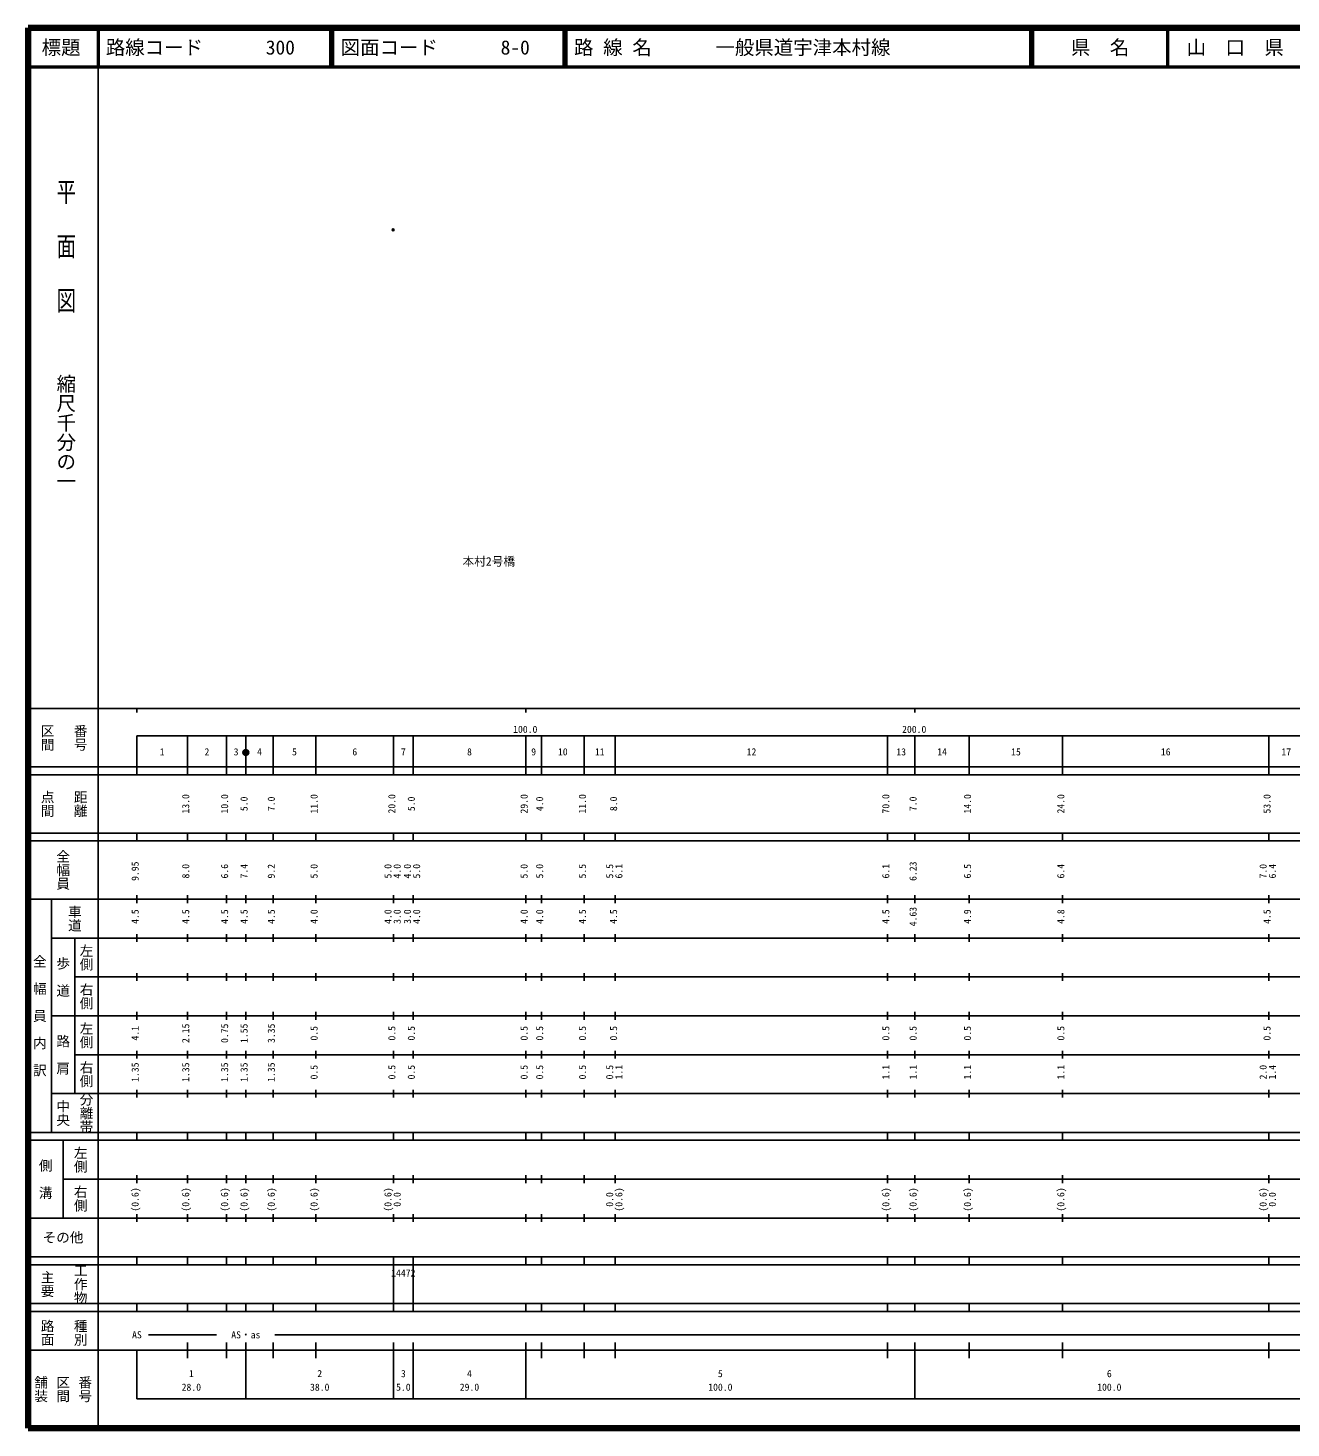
# Model space of a CAD drawing. Units: millimetres on the paper. Extents: x 40 to 680, y 20 to 380.
# Drawn here: x 40 to 364.7, y 20 to 380 of the extents above; entities that cross this region are included whole.
import ezdxf
from ezdxf.enums import TextEntityAlignment as Align

# ---------------------------------------------------------------- set-up
doc = ezdxf.new("R2010")
doc.units = ezdxf.units.MM
doc.header["$PDMODE"] = 32
doc.header["$PDSIZE"] = 0.5
doc.layers.add('M-OTRS', color=6, linetype='Continuous')
doc.layers.add('M-TTL-TXT', color=7, linetype='Continuous')
for name, color, linetype, lineweight in [('M-TTL', 2, 'Continuous', 140), ('M-TTL-BAND', 7, 'Continuous', 25), ('M-TTL-LINE', 7, 'Continuous', 50)]:
    doc.layers.add(name, color=color, linetype=linetype, lineweight=lineweight)
doc.styles.add('@ＭＳ ゴシック', font='')
doc.styles.add('ＭＳ ゴシック', font='')
doc.styles.get('@ＭＳ ゴシック').set_extended_font_data('@MS Gothic')
doc.styles.get('ＭＳ ゴシック').set_extended_font_data('MS Gothic')

msp = doc.modelspace()

# ---------------------------------------------------------------- hatches: boundary and pattern name
at = {"layer": 'M-TTL-BAND'}
msp.add_hatch(color=256, dxfattribs=at).paths.add_polyline_path([(96.75, 193.7), (96.749, 193.729), (96.748, 193.759), (96.745, 193.788), (96.741, 193.817), (96.736, 193.846), (96.729, 193.875), (96.722, 193.904), (96.713, 193.932), (96.704, 193.96), (96.693, 193.987), (96.681, 194.014), (96.668, 194.04), (96.654, 194.066), (96.639, 194.092), (96.624, 194.117), (96.607, 194.141), (96.589, 194.164), (96.57, 194.187), (96.551, 194.209), (96.53, 194.23), (96.509, 194.251), (96.487, 194.27), (96.464, 194.289), (96.441, 194.307), (96.417, 194.324), (96.392, 194.339), (96.366, 194.354), (96.34, 194.368), (96.314, 194.381), (96.287, 194.393), (96.26, 194.404), (96.232, 194.413), (96.204, 194.422), (96.175, 194.429), (96.146, 194.436), (96.117, 194.441), (96.088, 194.445), (96.059, 194.448), (96.029, 194.449), (96, 194.45), (95.971, 194.449), (95.941, 194.448), (95.912, 194.445), (95.883, 194.441), (95.854, 194.436), (95.825, 194.429), (95.796, 194.422), (95.768, 194.413), (95.74, 194.404), (95.713, 194.393), (95.686, 194.381), (95.66, 194.368), (95.634, 194.354), (95.608, 194.339), (95.583, 194.324), (95.559, 194.307), (95.536, 194.289), (95.513, 194.27), (95.491, 194.251), (95.47, 194.23), (95.449, 194.209), (95.43, 194.187), (95.411, 194.164), (95.393, 194.141), (95.376, 194.117), (95.361, 194.092), (95.346, 194.066), (95.332, 194.04), (95.319, 194.014), (95.307, 193.987), (95.296, 193.96), (95.287, 193.932), (95.278, 193.904), (95.271, 193.875), (95.264, 193.846), (95.259, 193.817), (95.255, 193.788), (95.252, 193.759), (95.251, 193.729), (95.25, 193.7), (95.251, 193.671), (95.252, 193.641), (95.255, 193.612), (95.259, 193.583), (95.264, 193.554), (95.271, 193.525), (95.278, 193.496), (95.287, 193.468), (95.296, 193.44), (95.307, 193.413), (95.319, 193.386), (95.332, 193.36), (95.346, 193.334), (95.361, 193.308), (95.376, 193.283), (95.393, 193.259), (95.411, 193.236), (95.43, 193.213), (95.449, 193.191), (95.47, 193.17), (95.491, 193.149), (95.513, 193.13), (95.536, 193.111), (95.559, 193.093), (95.583, 193.076), (95.608, 193.061), (95.634, 193.046), (95.66, 193.032), (95.686, 193.019), (95.713, 193.007), (95.74, 192.996), (95.768, 192.987), (95.796, 192.978), (95.825, 192.971), (95.854, 192.964), (95.883, 192.959), (95.912, 192.955), (95.941, 192.952), (95.971, 192.951), (96, 192.95), (96.029, 192.951), (96.059, 192.952), (96.088, 192.955), (96.117, 192.959), (96.146, 192.964), (96.175, 192.971), (96.204, 192.978), (96.232, 192.987), (96.26, 192.996), (96.287, 193.007), (96.314, 193.019), (96.34, 193.032), (96.366, 193.046), (96.392, 193.061), (96.417, 193.076), (96.441, 193.093), (96.464, 193.111), (96.487, 193.13), (96.509, 193.149), (96.53, 193.17), (96.551, 193.191), (96.57, 193.213), (96.589, 193.236), (96.607, 193.259), (96.624, 193.283), (96.639, 193.308), (96.654, 193.334), (96.668, 193.36), (96.681, 193.386), (96.693, 193.413), (96.704, 193.44), (96.713, 193.468), (96.722, 193.496), (96.729, 193.525), (96.736, 193.554), (96.741, 193.583), (96.745, 193.612), (96.748, 193.641), (96.749, 193.671)])

# ---------------------------------------------------------------- linework, layer by layer
at = {"layer": 'M-OTRS'}
msp.add_point((133.876, 328.129), dxfattribs=at)
at = {"layer": 'M-TTL'}
for p, q in [((40, 380), (40, 20)), ((680, 380), (40, 380)), ((40, 20), (680, 20))]:
    msp.add_line(p, q, dxfattribs=at)
at = {"layer": 'M-TTL-BAND'}
for p, q in [((58, 370), (58, 20)), ((40, 205), (579, 205)), ((68, 205), (68, 204)), ((168, 205), (168, 204)), ((268, 205), (268, 204)), ((68, 198), (579, 198)), ((68, 198), (68, 188)), ((81, 188), (81, 198)), ((91, 188), (91, 198)), ((96, 188), (96, 198)), ((103, 188), (103, 198)), ((114, 188), (114, 198)), ((134, 188), (134, 198)), ((139, 188), (139, 198)), ((168, 188), (168, 198)), ((172, 188), (172, 198)), ((183, 188), (183, 198)), ((191, 188), (191, 198)), ((261, 188), (261, 198)), ((268, 188), (268, 198)), ((282, 188), (282, 198)), ((306, 188), (306, 198)), ((359, 188), (359, 198)), ((40, 190), (579, 190)), ((40, 188), (579, 188)), ((40, 173), (579, 173)), ((68, 171), (68, 173)), ((81, 171), (81, 173)), ((91, 171), (91, 173)), ((96, 171), (96, 173)), ((103, 171), (103, 173)), ((114, 171), (114, 173)), ((134, 171), (134, 173)), ((139, 171), (139, 173)), ((168, 171), (168, 173)), ((172, 171), (172, 173)), ((183, 171), (183, 173)), ((191, 171), (191, 173)), ((261, 171), (261, 173)), ((268, 171), (268, 173)), ((282, 171), (282, 173)), ((306, 171), (306, 173)), ((359, 171), (359, 173)), ((40, 171), (579, 171)), ((40, 156), (579, 156)), ((46, 96), (46, 156)), ((68, 155), (68, 157)), ((81, 155), (81, 157)), ((91, 155), (91, 157)), ((96, 155), (96, 157)), ((103, 155), (103, 157)), ((114, 155), (114, 157)), ((134, 155), (134, 157)), ((139, 155), (139, 157)), ((168, 155), (168, 157)), ((172, 155), (172, 157)), ((183, 155), (183, 157)), ((191, 155), (191, 157)), ((261, 155), (261, 157)), ((268, 155), (268, 157)), ((282, 155), (282, 157)), ((306, 155), (306, 157)), ((359, 155), (359, 157)), ((46, 146), (579, 146)), ((52, 146), (52, 106)), ((68, 145), (68, 147)), ((81, 145), (81, 147)), ((91, 145), (91, 147)), ((96, 145), (96, 147)), ((103, 145), (103, 147)), ((114, 145), (114, 147)), ((134, 145), (134, 147)), ((139, 145), (139, 147)), ((168, 145), (168, 147)), ((172, 145), (172, 147)), ((183, 145), (183, 147)), ((191, 145), (191, 147)), ((261, 145), (261, 147)), ((268, 145), (268, 147)), ((282, 145), (282, 147)), ((306, 145), (306, 147)), ((359, 145), (359, 147)), ((68, 135), (68, 137)), ((81, 135), (81, 137)), ((91, 135), (91, 137)), ((96, 135), (96, 137)), ((103, 135), (103, 137)), ((114, 135), (114, 137)), ((134, 135), (134, 137)), ((139, 135), (139, 137)), ((168, 135), (168, 137)), ((172, 135), (172, 137)), ((183, 135), (183, 137)), ((191, 135), (191, 137)), ((261, 135), (261, 137)), ((268, 135), (268, 137)), ((282, 135), (282, 137)), ((306, 135), (306, 137)), ((359, 135), (359, 137)), ((52, 136), (579, 136)), ((46, 126), (579, 126)), ((68, 125), (68, 127)), ((81, 125), (81, 127)), ((91, 125), (91, 127)), ((96, 125), (96, 127)), ((103, 125), (103, 127)), ((114, 125), (114, 127)), ((134, 125), (134, 127)), ((139, 125), (139, 127)), ((168, 125), (168, 127)), ((172, 125), (172, 127)), ((183, 125), (183, 127)), ((191, 125), (191, 127)), ((261, 125), (261, 127)), ((268, 125), (268, 127)), ((282, 125), (282, 127)), ((306, 125), (306, 127)), ((359, 125), (359, 127)), ((52, 116), (579, 116)), ((68, 115), (68, 117)), ((81, 115), (81, 117)), ((91, 115), (91, 117)), ((96, 115), (96, 117)), ((103, 115), (103, 117)), ((114, 115), (114, 117)), ((134, 115), (134, 117)), ((139, 115), (139, 117)), ((168, 115), (168, 117)), ((172, 115), (172, 117)), ((183, 115), (183, 117)), ((191, 115), (191, 117)), ((261, 115), (261, 117)), ((268, 115), (268, 117)), ((282, 115), (282, 117)), ((306, 115), (306, 117)), ((359, 115), (359, 117)), ((46, 106), (579, 106)), ((68, 105), (68, 107)), ((81, 105), (81, 107)), ((91, 105), (91, 107)), ((96, 105), (96, 107)), ((103, 105), (103, 107)), ((114, 105), (114, 107)), ((134, 105), (134, 107)), ((139, 105), (139, 107)), ((168, 105), (168, 107)), ((172, 105), (172, 107)), ((183, 105), (183, 107)), ((191, 105), (191, 107)), ((261, 105), (261, 107)), ((268, 105), (268, 107)), ((282, 105), (282, 107)), ((306, 105), (306, 107)), ((359, 105), (359, 107)), ((40, 96), (579, 96)), ((40, 94), (579, 94)), ((49, 94), (49, 74)), ((68, 94), (68, 96)), ((81, 94), (81, 96)), ((91, 94), (91, 96)), ((96, 94), (96, 96)), ((103, 94), (103, 96)), ((114, 94), (114, 96)), ((134, 94), (134, 96)), ((139, 94), (139, 96)), ((168, 94), (168, 96)), ((172, 94), (172, 96)), ((183, 94), (183, 96)), ((191, 94), (191, 96)), ((261, 94), (261, 96)), ((268, 94), (268, 96)), ((282, 94), (282, 96)), ((306, 94), (306, 96)), ((359, 94), (359, 96)), ((49, 84), (579, 84)), ((68, 83), (68, 85)), ((81, 83), (81, 85)), ((91, 83), (91, 85)), ((96, 83), (96, 85)), ((103, 83), (103, 85)), ((114, 83), (114, 85)), ((134, 83), (134, 85)), ((139, 83), (139, 85)), ((168, 83), (168, 85)), ((172, 83), (172, 85)), ((183, 83), (183, 85)), ((191, 83), (191, 85)), ((261, 83), (261, 85)), ((268, 83), (268, 85)), ((282, 83), (282, 85)), ((306, 83), (306, 85)), ((359, 83), (359, 85)), ((40, 74), (579, 74)), ((68, 73), (68, 75)), ((81, 73), (81, 75)), ((91, 73), (91, 75)), ((96, 73), (96, 75)), ((103, 73), (103, 75)), ((114, 73), (114, 75)), ((134, 73), (134, 75)), ((139, 73), (139, 75)), ((168, 73), (168, 75)), ((172, 73), (172, 75)), ((183, 73), (183, 75)), ((191, 73), (191, 75)), ((261, 73), (261, 75)), ((268, 73), (268, 75)), ((282, 73), (282, 75)), ((306, 73), (306, 75)), ((359, 73), (359, 75)), ((40, 64), (579, 64)), ((40, 62), (579, 62)), ((68, 62), (68, 64)), ((81, 62), (81, 64)), ((91, 62), (91, 64)), ((96, 62), (96, 64)), ((103, 62), (103, 64)), ((114, 62), (114, 64)), ((134, 62), (134, 64)), ((134, 52), (134, 62)), ((139, 62), (139, 64)), ((139, 52), (139, 62)), ((168, 62), (168, 64)), ((172, 62), (172, 64)), ((183, 62), (183, 64)), ((191, 62), (191, 64)), ((261, 62), (261, 64)), ((268, 62), (268, 64)), ((282, 62), (282, 64)), ((306, 62), (306, 64)), ((359, 62), (359, 64)), ((40, 52), (579, 52)), ((68, 50), (68, 52)), ((81, 50), (81, 52)), ((91, 50), (91, 52)), ((96, 50), (96, 52)), ((103, 50), (103, 52)), ((114, 50), (114, 52)), ((134, 50), (134, 52)), ((139, 50), (139, 52)), ((168, 50), (168, 52)), ((172, 50), (172, 52)), ((183, 50), (183, 52)), ((191, 50), (191, 52)), ((261, 50), (261, 52)), ((268, 50), (268, 52)), ((282, 50), (282, 52)), ((306, 50), (306, 52)), ((359, 50), (359, 52)), ((40, 50), (579, 50)), ((71, 44), (88.5, 44)), ((103.5, 44), (565, 44)), ((40, 40), (579, 40)), ((68, 40), (68, 27.5)), ((81, 38), (81, 42)), ((91, 38), (91, 42)), ((96, 27.5), (96, 42)), ((103, 38), (103, 42)), ((114, 38), (114, 42)), ((134, 27.5), (134, 42)), ((139, 27.5), (139, 42)), ((168, 27.5), (168, 42)), ((172, 38), (172, 42)), ((183, 38), (183, 42)), ((191, 38), (191, 42)), ((261, 38), (261, 42)), ((268, 27.5), (268, 42)), ((282, 38), (282, 42)), ((306, 38), (306, 42)), ((359, 38), (359, 42)), ((68, 27.5), (579, 27.5))]:
    msp.add_line(p, q, dxfattribs=at)
for radius in [0.75, 0.7]:
    msp.add_circle((96, 193.7), radius, dxfattribs=at)
at = {"layer": 'M-TTL-LINE'}
for p, q in [((58, 380), (58, 370)), ((117.75, 380), (117.75, 370)), ((118.25, 380), (118.25, 370)), ((177.75, 380), (177.75, 370)), ((178.25, 380), (178.25, 370)), ((297.75, 380), (297.75, 370)), ((298.25, 380), (298.25, 370)), ((333, 380), (333, 370)), ((40, 370), (680, 370))]:
    msp.add_line(p, q, dxfattribs=at)

# ---------------------------------------------------------------- texts
at = {"layer": 'M-TTL', "color": 7, "style": 'ＭＳ ゴシック'}
msp.add_text('本村2号橋', height=2.199, dxfattribs=at).set_placement((151.715, 241.072), align=Align.BOTTOM_LEFT)
at = {"layer": 'M-TTL-BAND', "style": '@ＭＳ ゴシック', "width": 1.4}
msp.add_text('平  面  図', height=3.666, rotation=270, dxfattribs=at).set_placement((49.777, 306.475), align=Align.MIDDLE_RIGHT)
at = {"layer": 'M-TTL-BAND', "style": '@ＭＳ ゴシック'}
msp.add_text('縮尺千分の一', height=3.666, rotation=270, dxfattribs=at).set_placement((49.777, 261.03), align=Align.MIDDLE_RIGHT)
for s, p in [('区間', (45, 197.5)), ('番号', (53.5, 197.5)), ('点間', (45, 180.5)), ('距離', (53.5, 180.5)), ('全幅員', (49, 163.5)), ('車道', (52, 151)), ('左側', (55, 141)), ('全\u3000幅\u3000員\u3000内\u3000訳', (43, 126)), ('歩\u3000道', (49, 136)), ('右側', (55, 131)), ('左側', (55, 121)), ('路\u3000肩', (49, 116)), ('右側', (55, 111)), ('分離帯', (55, 101)), ('中央', (49, 101)), ('左側', (53.5, 89)), ('側\u3000溝', (44.5, 84)), ('右側', (53.5, 79)), ('工作物', (53.5, 57)), ('主要', (45, 57)), ('路面', (45, 44.5)), ('種別', (53.5, 44.5)), ('舗装', (43.333, 30)), ('区間', (49, 30)), ('番号', (54.667, 30))]:
    msp.add_text(s, height=2.566, rotation=270, dxfattribs=at).set_placement(p, align=Align.MIDDLE_CENTER)
at = {"layer": 'M-TTL-BAND', "style": 'ＭＳ ゴシック'}
for s, p in [('100.0', (167.844, 198.195)), ('200.0', (267.844, 198.195)), ('1', (74.5, 192.405)), ('2', (86, 192.405)), ('3', (93.5, 192.405)), ('4', (99.5, 192.405)), ('5', (108.5, 192.405)), ('6', (124, 192.405)), ('7', (136.5, 192.405)), ('8', (153.5, 192.405)), ('9', (170, 192.405)), ('10', (177.5, 192.405)), ('11', (187, 192.405)), ('12', (226, 192.405)), ('13', (264.5, 192.405)), ('14', (275, 192.405)), ('15', (294, 192.405)), ('16', (332.5, 192.405)), ('17', (363.5, 192.405)), ('AS', (68, 42.5)), ('AS・as', (96, 42.5)), ('1', (82, 32.523)), ('2', (115, 32.523)), ('3', (136.5, 32.523)), ('4', (153.5, 32.523)), ('5', (218, 32.523)), ('6', (318, 32.523)), ('28.0', (82, 29.033)), ('38.0', (115, 29.033)), ('5.0', (136.5, 29.033)), ('29.0', (153.5, 29.033)), ('100.0', (218, 29.033)), ('100.0', (318, 29.033))]:
    msp.add_text(s, height=1.833, dxfattribs=at).set_placement(p, align=Align.BOTTOM_CENTER)
for s, p in [('13.0', (82, 180.5)), ('10.0', (92, 180.5)), ('5.0', (97, 180.5)), ('7.0', (104, 180.5)), ('11.0', (115, 180.5)), ('20.0', (135, 180.5)), ('5.0', (140, 180.5)), ('29.0', (169, 180.5)), ('4.0', (173, 180.5)), ('11.0', (184, 180.5)), ('8.0', (192, 180.5)), ('70.0', (262, 180.5)), ('7.0', (269, 180.5)), ('14.0', (283, 180.5)), ('24.0', (307, 180.5)), ('53.0', (360, 180.5)), ('9.95', (69, 163.174)), ('8.0', (82, 163.174)), ('6.6', (92, 163.174)), ('7.4', (97, 163.174)), ('9.2', (104, 163.174)), ('5.0', (115, 163.174)), ('5.0', (134, 163.174)), ('4.0', (136.37, 163.174)), ('4.0', (139, 163.174)), ('5.0', (141.37, 163.174)), ('5.0', (169, 163.174)), ('5.0', (173, 163.174)), ('5.5', (184, 163.174)), ('5.5', (191, 163.174)), ('6.1', (193.37, 163.174)), ('6.1', (262, 163.174)), ('6.23', (269, 163.174)), ('6.5', (283, 163.174)), ('6.4', (307, 163.174)), ('7.0', (359, 163.174)), ('6.4', (361.37, 163.174)), ('4.5', (69, 151.5)), ('4.5', (82, 151.5)), ('4.5', (92, 151.5)), ('4.5', (97, 151.5)), ('4.5', (104, 151.5)), ('4.0', (115, 151.5)), ('4.0', (134, 151.5)), ('3.0', (136.37, 151.5)), ('3.0', (139, 151.5)), ('4.0', (141.37, 151.5)), ('4.0', (169, 151.5)), ('4.0', (173, 151.5)), ('4.5', (184, 151.5)), ('4.5', (192, 151.5)), ('4.5', (262, 151.5)), ('4.63', (269, 151.5)), ('4.9', (283, 151.5)), ('4.8', (307, 151.5)), ('4.5', (360, 151.5)), ('4.1', (69, 121.5)), ('2.15', (82, 121.5)), ('0.75', (92, 121.5)), ('1.55', (97, 121.5)), ('3.35', (104, 121.5)), ('0.5', (115, 121.5)), ('0.5', (135, 121.5)), ('0.5', (140, 121.5)), ('0.5', (169, 121.5)), ('0.5', (173, 121.5)), ('0.5', (184, 121.5)), ('0.5', (192, 121.5)), ('0.5', (262, 121.5)), ('0.5', (269, 121.5)), ('0.5', (283, 121.5)), ('0.5', (307, 121.5)), ('0.5', (360, 121.5)), ('1.35', (69, 111.5)), ('1.35', (82, 111.5)), ('1.35', (92, 111.5)), ('1.35', (97, 111.5)), ('1.35', (104, 111.5)), ('0.5', (115, 111.5)), ('0.5', (135, 111.5)), ('0.5', (140, 111.5)), ('0.5', (169, 111.5)), ('0.5', (173, 111.5)), ('0.5', (184, 111.5)), ('0.5', (191, 111.5)), ('1.1', (193.37, 111.5)), ('1.1', (262, 111.5)), ('1.1', (269, 111.5)), ('1.1', (283, 111.5)), ('1.1', (307, 111.5)), ('2.0', (359, 111.5)), ('1.4', (361.37, 111.5)), ('(0.6)', (69, 78.764)), ('(0.6)', (82, 78.764)), ('(0.6)', (92, 78.764)), ('(0.6)', (97, 78.764)), ('(0.6)', (104, 78.764)), ('(0.6)', (115, 78.764)), ('(0.6)', (134, 78.764)), ('0.0', (136.37, 78.764)), ('0.0', (191, 78.764)), ('(0.6)', (193.37, 78.764)), ('(0.6)', (262, 78.764)), ('(0.6)', (269, 78.764)), ('(0.6)', (283, 78.764)), ('(0.6)', (307, 78.764)), ('(0.6)', (359, 78.764)), ('0.0', (361.37, 78.764))]:
    msp.add_text(s, height=1.833, rotation=90, dxfattribs=at).set_placement(p, align=Align.BOTTOM_CENTER)
msp.add_text('その他', height=2.566, dxfattribs=at).set_placement((49, 69), align=Align.MIDDLE_CENTER)
msp.add_text('14472', height=1.833, dxfattribs=at).set_placement((133.375, 58.405), align=Align.BOTTOM_LEFT)
at = {"layer": 'M-TTL-TXT', "style": 'ＭＳ ゴシック'}
for s, p in [('標題', (48.5, 375)), ('県\u3000名', (315.625, 375)), ('山\u3000口\u3000県', (350.375, 375))]:
    msp.add_text(s, height=3.666, dxfattribs=at).set_placement(p, align=Align.MIDDLE_CENTER)
for s, p in [('路線コード', (60, 375)), ('300', (101.142, 375)), ('図面コード', (120.38, 375)), ('8-0', (161.521, 375)), ('路 線 名', (180.38, 375)), ('一般県道宇津本村線', (216.734, 375))]:
    msp.add_text(s, height=3.666, dxfattribs=at).set_placement(p, align=Align.MIDDLE_LEFT)

doc.saveas('drawing.dxf')
